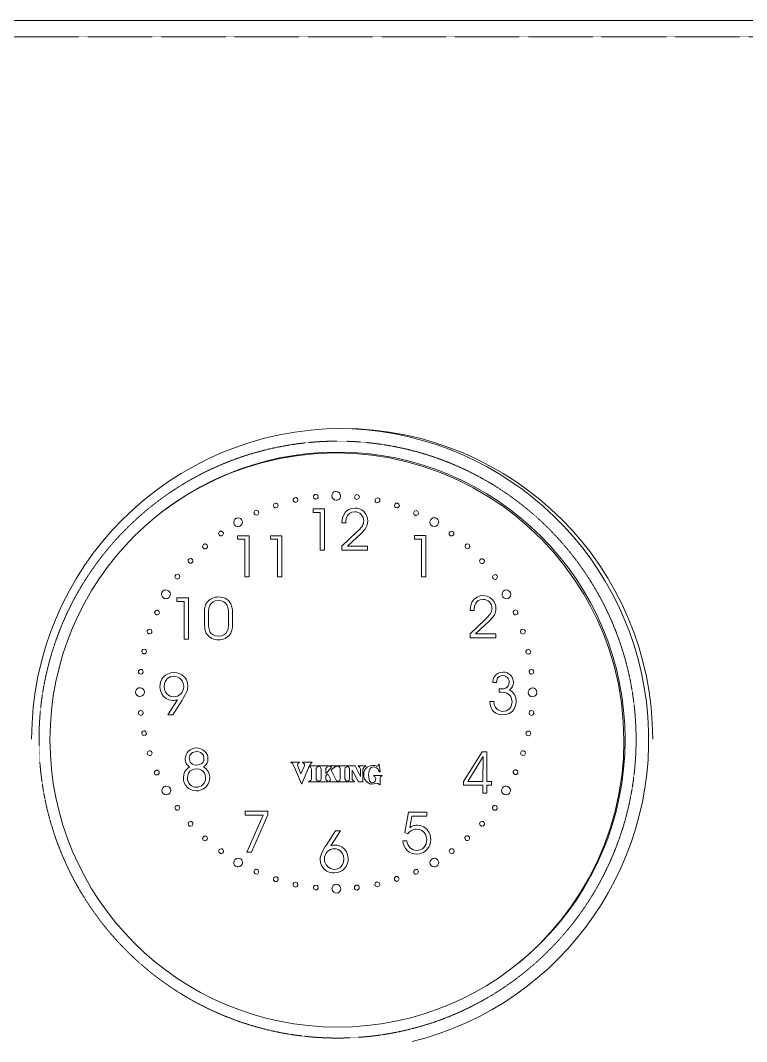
# Model space of a CAD drawing. Header units: millimetres. Extents: x 60499 to 556746, y 248297 to 497145.
# Drawn here: x 255407 to 258323, y 462136 to 466237 of the extents above; entities that cross this region are included whole.
import ezdxf

# ---------------------------------------------------------------- set-up
doc = ezdxf.new("R2010")
doc.units = ezdxf.units.MM
doc.linetypes.add('PHANTOM', pattern=[20, 10, -2, 2, -2, 2, -2])

msp = doc.modelspace()

# ---------------------------------------------------------------- linework, layer by layer
at = {"color": 7, "lineweight": 13, "ltscale": 0.03937}
msp.add_line((267786.6, 466237.3), (245612, 466237.3), dxfattribs=at)
at = {"color": 7, "linetype": 'PHANTOM', "lineweight": 13, "ltscale": 0.03937}
msp.add_line((267760.6, 466171), (245638, 466171), dxfattribs=at)
at = {"color": 7, "lineweight": 13, "ltscale": 0.000426}
for p, q in [((256582.7, 464275.2), (256582.7, 464260.8)), ((256279.5, 464167.7), (256279.5, 464153.4)), ((256411.2, 464167.7), (256411.2, 464153.4)), ((256989.2, 464168.5), (256989.2, 464154.2)), ((256036, 463918.2), (256036, 463903.9))]:
    msp.add_line(p, q, dxfattribs=at)
at = {"color": 7, "lineweight": 13, "ltscale": 0.001376}
for p, q in [((256628.9, 464275.2), (256582.7, 464275.2)), ((256325.7, 464167.7), (256279.5, 464167.7)), ((257035.4, 464168.5), (256989.2, 464168.5)), ((256082.2, 463918.2), (256036, 463918.2))]:
    msp.add_line(p, q, dxfattribs=at)
at = {"color": 7, "lineweight": 13, "ltscale": 0.004933}
for p, q in [((256628.9, 464109.4), (256628.9, 464275.2)), ((256325.7, 464001.9), (256325.7, 464167.7)), ((256457.4, 464001.9), (256457.4, 464167.7)), ((257035.4, 464002.8), (257035.4, 464168.5)), ((256082.2, 463752.5), (256082.2, 463918.2))]:
    msp.add_line(p, q, dxfattribs=at)
at = {"color": 7, "lineweight": 13, "ltscale": 0.00086}
for p, q in [((256582.7, 464260.8), (256611.6, 464260.8)), ((256279.5, 464153.4), (256308.4, 464153.4)), ((256411.2, 464153.4), (256440.1, 464153.4)), ((256989.2, 464154.2), (257018, 464154.2)), ((256036, 463903.9), (256064.8, 463903.9))]:
    msp.add_line(p, q, dxfattribs=at)
at = {"color": 7, "lineweight": 13, "ltscale": 0.004507}
for p, q in [((256611.6, 464260.8), (256611.6, 464109.4)), ((256308.4, 464153.4), (256308.4, 464001.9)), ((256440.1, 464153.4), (256440.1, 464001.9)), ((257018, 464154.2), (257018, 464002.8)), ((256064.8, 463903.9), (256064.8, 463752.5))]:
    msp.add_line(p, q, dxfattribs=at)
at = {"color": 7, "lineweight": 13, "ltscale": 7.1e-05}
for p, q in [((256714.5, 464222), (256714.4, 464224.3)), ((257229.5, 463870.1), (257229.4, 463872.5))]:
    msp.add_line(p, q, dxfattribs=at)
at = {"color": 7, "lineweight": 13, "ltscale": 7.5e-05}
for p, q in [((256698.6, 464222.2), (256698.6, 464219.7)), ((257213.5, 463870.3), (257213.5, 463867.8))]:
    msp.add_line(p, q, dxfattribs=at)
at = {"color": 7, "lineweight": 13, "ltscale": 0.000478}
for p, q in [((256698.6, 464219.7), (256714.7, 464219.7)), ((256698.6, 464125.5), (256698.6, 464109.4)), ((256801.3, 464109.4), (256801.3, 464125.5)), ((257213.5, 463867.8), (257229.6, 463867.8)), ((257213.5, 463773.6), (257213.5, 463757.5)), ((257316.3, 463757.5), (257316.3, 463773.6)), ((257264.3, 463133.6), (257280.3, 463133.6))]:
    msp.add_line(p, q, dxfattribs=at)
at = {"color": 7, "lineweight": 13, "ltscale": 6.8e-05}
for p, q in [((256714.7, 464219.7), (256714.5, 464222)), ((257229.6, 463867.8), (257229.5, 463870.1))]:
    msp.add_line(p, q, dxfattribs=at)
at = {"color": 7, "lineweight": 13, "ltscale": 0.001375}
msp.add_line((256457.4, 464167.7), (256411.2, 464167.7), dxfattribs=at)
at = {"color": 7, "lineweight": 13, "ltscale": 0.00241}
for p, q in [((256757.3, 464181.2), (256698.6, 464125.5)), ((257272.3, 463829.3), (257213.5, 463773.6))]:
    msp.add_line(p, q, dxfattribs=at)
at = {"color": 7, "lineweight": 13, "ltscale": 0.002262}
for p, q in [((256720.1, 464125.5), (256776, 464177)), ((257235.1, 463773.6), (257290.9, 463825.1))]:
    msp.add_line(p, q, dxfattribs=at)
at = {"color": 7, "lineweight": 13, "ltscale": 0.000516}
for p, q in [((256611.6, 464109.4), (256628.9, 464109.4)), ((256308.4, 464001.9), (256325.7, 464001.9)), ((256440.1, 464001.9), (256457.4, 464001.9)), ((257018, 464002.8), (257035.4, 464002.8)), ((256064.8, 463752.5), (256082.2, 463752.5))]:
    msp.add_line(p, q, dxfattribs=at)
at = {"color": 7, "lineweight": 13, "ltscale": 0.003059}
for p, q in [((256698.6, 464109.4), (256801.3, 464109.4)), ((257213.5, 463757.5), (257316.3, 463757.5))]:
    msp.add_line(p, q, dxfattribs=at)
at = {"color": 7, "lineweight": 13, "ltscale": 0.002418}
for p, q in [((256801.3, 464125.5), (256720.1, 464125.5)), ((257316.3, 463773.6), (257235.1, 463773.6))]:
    msp.add_line(p, q, dxfattribs=at)
at = {"color": 7, "lineweight": 13, "ltscale": 0.001464}
msp.add_line((256146.6, 463860.1), (256146.6, 463810.9), dxfattribs=at)
at = {"color": 7, "lineweight": 13, "ltscale": 0.001667}
msp.add_line((256162.7, 463807.4), (256162.7, 463863.4), dxfattribs=at)
at = {"color": 7, "lineweight": 13, "ltscale": 0.0017}
msp.add_line((256242.5, 463864.1), (256242.5, 463806.9), dxfattribs=at)
at = {"color": 7, "lineweight": 13, "ltscale": 0.001511}
msp.add_line((256258.8, 463810.2), (256258.8, 463861), dxfattribs=at)
at = {"color": 7, "lineweight": 13, "ltscale": 0.000449}
msp.add_line((257303.8, 463577.8), (257318.9, 463577.8), dxfattribs=at)
at = {"color": 7, "lineweight": 13, "ltscale": 0.00041}
msp.add_line((257329.9, 463552.4), (257329.9, 463538.7), dxfattribs=at)
at = {"color": 7, "lineweight": 13, "ltscale": 8.2e-05}
msp.add_line((257332.7, 463552.3), (257329.9, 463552.4), dxfattribs=at)
at = {"color": 7, "lineweight": 13, "ltscale": 8.7e-05}
msp.add_line((257329.9, 463538.7), (257332.8, 463538.8), dxfattribs=at)
at = {"color": 7, "lineweight": 13, "ltscale": 0.000132}
msp.add_line((257337.1, 463552.2), (257332.7, 463552.3), dxfattribs=at)
at = {"color": 7, "lineweight": 13, "ltscale": 0.000141}
msp.add_line((257332.8, 463538.8), (257337.5, 463538.9), dxfattribs=at)
at = {"color": 7, "lineweight": 13, "ltscale": 0.002124}
msp.add_line((256037.4, 463508.5), (255998.8, 463448.5), dxfattribs=at)
at = {"color": 7, "lineweight": 13, "ltscale": 0.002068}
msp.add_line((256019.1, 463448.5), (256056.5, 463507), dxfattribs=at)
at = {"color": 7, "lineweight": 13, "ltscale": 0.000165}
msp.add_line((256056.5, 463507), (256059.5, 463511.7), dxfattribs=at)
at = {"color": 7, "lineweight": 13, "ltscale": 0.000493}
for p, q in [((257308.8, 463501.5), (257292.2, 463501.5)), ((256959.2, 462941.9), (256942.6, 462941.9))]:
    msp.add_line(p, q, dxfattribs=at)
at = {"color": 7, "lineweight": 13, "ltscale": 4.1e-05}
msp.add_line((257308.8, 463500.1), (257308.8, 463501.5), dxfattribs=at)
at = {"color": 7, "lineweight": 13, "ltscale": 0.000604}
msp.add_line((255998.8, 463448.5), (256019.1, 463448.5), dxfattribs=at)
at = {"color": 7, "lineweight": 13, "ltscale": 0.004196}
msp.add_line((257261.8, 463299.3), (257186.7, 463180), dxfattribs=at)
at = {"color": 7, "lineweight": 13, "ltscale": 0.003503}
msp.add_line((257203.7, 463180), (257265.5, 463280.2), dxfattribs=at)
at = {"color": 7, "lineweight": 13, "ltscale": 0.000552}
msp.add_line((257280.3, 463299.3), (257261.8, 463299.3), dxfattribs=at)
at = {"color": 7, "lineweight": 13, "ltscale": 0.002981}
msp.add_line((257265.5, 463280.2), (257264.8, 463180), dxfattribs=at)
at = {"color": 7, "lineweight": 13, "ltscale": 0.00355}
msp.add_line((257280.3, 463180), (257280.3, 463299.3), dxfattribs=at)
at = {"color": 7, "lineweight": 13, "ltscale": 0.000964}
msp.add_line((256526.8, 463258.5), (256494.4, 463258.5), dxfattribs=at)
at = {"color": 7, "lineweight": 13, "ltscale": 0.002416}
msp.add_line((256504.3, 463246.1), (256535.6, 463171.2), dxfattribs=at)
at = {"color": 7, "lineweight": 13, "ltscale": 0.00112}
msp.add_line((256533.2, 463210.7), (256520.5, 463246.1), dxfattribs=at)
at = {"color": 7, "lineweight": 13, "ltscale": 0.001068}
msp.add_line((256547.5, 463243.6), (256533.2, 463210.7), dxfattribs=at)
at = {"color": 7, "lineweight": 13, "ltscale": 0.002285}
msp.add_line((256536.9, 463171.1), (256567.4, 463241.5), dxfattribs=at)
at = {"color": 7, "lineweight": 13, "ltscale": 0.001085}
msp.add_line((256578.1, 463258.3), (256541.6, 463258.3), dxfattribs=at)
at = {"color": 7, "lineweight": 13, "ltscale": 7.6e-05}
msp.add_line((256568.3, 463243.6), (256569.3, 463246), dxfattribs=at)
at = {"color": 7, "lineweight": 13, "ltscale": 0.002225}
msp.add_line((256643, 463243.6), (256568.3, 463243.6), dxfattribs=at)
at = {"color": 7, "lineweight": 13, "ltscale": 3.5e-05}
msp.add_line((256604.1, 463241.1), (256605, 463241.8), dxfattribs=at)
at = {"color": 7, "lineweight": 13, "ltscale": 1.8e-05}
msp.add_line((256605, 463241.8), (256605.6, 463241.7), dxfattribs=at)
at = {"color": 7, "lineweight": 13, "ltscale": 0.000871}
msp.add_line((256678.9, 463243.5), (256649.6, 463243.5), dxfattribs=at)
at = {"color": 7, "lineweight": 13, "ltscale": 0.000154}
msp.add_line((256684, 463243.6), (256678.9, 463243.5), dxfattribs=at)
at = {"color": 7, "lineweight": 13, "ltscale": 0.0001}
msp.add_line((256679, 463242.3), (256682.4, 463241.7), dxfattribs=at)
at = {"color": 7, "lineweight": 13, "ltscale": 0.001065}
msp.add_line((256719.8, 463243.6), (256684, 463243.6), dxfattribs=at)
at = {"color": 7, "lineweight": 13, "ltscale": 1.7e-05}
msp.add_line((256720.4, 463243.5), (256719.8, 463243.6), dxfattribs=at)
at = {"color": 7, "lineweight": 13, "ltscale": 2.7e-05}
msp.add_line((256721.3, 463243.6), (256720.4, 463243.5), dxfattribs=at)
at = {"color": 7, "lineweight": 13, "ltscale": 0.000889}
msp.add_line((256751.1, 463243.6), (256721.3, 463243.6), dxfattribs=at)
at = {"color": 7, "lineweight": 13, "ltscale": 0.001439}
msp.add_line((256772.8, 463200.4), (256751.1, 463243.6), dxfattribs=at)
at = {"color": 7, "lineweight": 13, "ltscale": 0.000814}
msp.add_line((256792.7, 463243.6), (256765.4, 463243.6), dxfattribs=at)
at = {"color": 7, "lineweight": 13, "ltscale": 0.00087}
msp.add_line((256851.6, 463219.3), (256848, 463248.3), dxfattribs=at)
at = {"color": 7, "lineweight": 13, "ltscale": 0.001175}
for p, q in [((256575.7, 463230.5), (256575.7, 463191)), ((256614.7, 463230.5), (256614.7, 463191)), ((256691.5, 463230.5), (256691.5, 463191)), ((256728.7, 463230.5), (256728.7, 463191))]:
    msp.add_line(p, q, dxfattribs=at)
at = {"color": 7, "lineweight": 13, "ltscale": 0.00117}
for p, q in [((256594.3, 463190.8), (256594.3, 463230.1)), ((256710, 463190.8), (256710, 463230.1))]:
    msp.add_line(p, q, dxfattribs=at)
at = {"color": 7, "lineweight": 13, "ltscale": 0.000891}
msp.add_line((256654.3, 463234.2), (256633.3, 463212.9), dxfattribs=at)
at = {"color": 7, "lineweight": 13, "ltscale": 0.000512}
msp.add_line((256633.3, 463212.9), (256633.3, 463230.1), dxfattribs=at)
at = {"color": 7, "lineweight": 13, "ltscale": 0.00037}
msp.add_line((256633.3, 463202.6), (256641.7, 463211.7), dxfattribs=at)
at = {"color": 7, "lineweight": 13, "ltscale": 0.000351}
msp.add_line((256633.3, 463190.8), (256633.3, 463202.6), dxfattribs=at)
at = {"color": 7, "lineweight": 13, "ltscale": 0.000717}
msp.add_line((256641.7, 463211.7), (256652.3, 463190.1), dxfattribs=at)
at = {"color": 7, "lineweight": 13, "ltscale": 0.001436}
msp.add_line((256677, 463182.7), (256655.5, 463225.9), dxfattribs=at)
at = {"color": 7, "lineweight": 13, "ltscale": 0.001596}
msp.add_line((256738.8, 463226.2), (256764.6, 463179.2), dxfattribs=at)
at = {"color": 7, "lineweight": 13, "ltscale": 0.001052}
msp.add_line((256738.8, 463190.8), (256738.8, 463226.2), dxfattribs=at)
at = {"color": 7, "lineweight": 13, "ltscale": 0.000895}
msp.add_line((256772.8, 463230.5), (256772.8, 463200.4), dxfattribs=at)
at = {"color": 7, "lineweight": 13, "ltscale": 0.001517}
msp.add_line((256782.9, 463179.2), (256782.9, 463230.1), dxfattribs=at)
at = {"color": 7, "lineweight": 13, "ltscale": 0.000929}
msp.add_line((256858.2, 463204.5), (256826.9, 463204.5), dxfattribs=at)
at = {"color": 7, "lineweight": 13, "ltscale": 5e-05}
msp.add_line((256564.3, 463180.8), (256564.2, 463179.2), dxfattribs=at)
at = {"color": 7, "lineweight": 13, "ltscale": 0.002301}
msp.add_line((256564.2, 463179.2), (256641.5, 463179.2), dxfattribs=at)
at = {"color": 7, "lineweight": 13, "ltscale": 0.000131}
for p, q in [((256568.6, 463181.7), (256564.3, 463180.8)), ((256684.4, 463181.7), (256680.1, 463180.7))]:
    msp.add_line(p, q, dxfattribs=at)
at = {"color": 7, "lineweight": 13, "ltscale": 3.7e-05}
msp.add_line((256603.8, 463180.9), (256602.7, 463181.5), dxfattribs=at)
at = {"color": 7, "lineweight": 13, "ltscale": 0.000115}
msp.add_line((256607.6, 463181.7), (256603.8, 463180.9), dxfattribs=at)
at = {"color": 7, "lineweight": 13, "ltscale": 0.00208}
msp.add_line((256648.4, 463179.2), (256718.3, 463179.2), dxfattribs=at)
at = {"color": 7, "lineweight": 13, "ltscale": 4.6e-05}
msp.add_line((256718.3, 463179.2), (256719.9, 463179.3), dxfattribs=at)
at = {"color": 7, "lineweight": 13, "ltscale": 0.000758}
msp.add_line((256721.6, 463179.2), (256747.1, 463179.2), dxfattribs=at)
at = {"color": 7, "lineweight": 13, "ltscale": 0.000545}
msp.add_line((256764.6, 463179.2), (256782.9, 463179.2), dxfattribs=at)
at = {"color": 7, "lineweight": 13, "ltscale": 0.000804}
msp.add_line((256852.4, 463168), (256852.4, 463195), dxfattribs=at)
at = {"color": 7, "lineweight": 13, "ltscale": 0.000434}
for p, q in [((257186.7, 463180), (257186.7, 463165.5)), ((257298.4, 463165.5), (257298.4, 463180))]:
    msp.add_line(p, q, dxfattribs=at)
at = {"color": 7, "lineweight": 13, "ltscale": 0.00231}
msp.add_line((257186.7, 463165.5), (257264.3, 463165.5), dxfattribs=at)
at = {"color": 7, "lineweight": 13, "ltscale": 0.001817}
msp.add_line((257264.8, 463180), (257203.7, 463180), dxfattribs=at)
at = {"color": 7, "lineweight": 13, "ltscale": 0.000949}
for p, q in [((257264.3, 463165.5), (257264.3, 463133.6)), ((257280.3, 463133.6), (257280.3, 463165.5))]:
    msp.add_line(p, q, dxfattribs=at)
at = {"color": 7, "lineweight": 13, "ltscale": 0.000538}
for p, q in [((257298.4, 463180), (257280.3, 463180)), ((257280.3, 463165.5), (257298.4, 463165.5))]:
    msp.add_line(p, q, dxfattribs=at)
at = {"color": 7, "lineweight": 13, "ltscale": 0.000486}
for p, q in [((256309.8, 463061.6), (256309.8, 463045.3)), ((257039.8, 463041.1), (257039.8, 463057.4))]:
    msp.add_line(p, q, dxfattribs=at)
at = {"color": 7, "lineweight": 13, "ltscale": 0.002721}
msp.add_line((256401.2, 463061.6), (256309.8, 463061.6), dxfattribs=at)
at = {"color": 7, "lineweight": 13, "ltscale": 0.002158}
msp.add_line((256309.8, 463045.3), (256382.3, 463045.3), dxfattribs=at)
at = {"color": 7, "lineweight": 13, "ltscale": 0.004857}
msp.add_line((256382.3, 463045.3), (256316.7, 462895.9), dxfattribs=at)
at = {"color": 7, "lineweight": 13, "ltscale": 0.004904}
msp.add_line((256334.9, 462895.9), (256401.2, 463046.7), dxfattribs=at)
at = {"color": 7, "lineweight": 13, "ltscale": 0.000444}
msp.add_line((256401.2, 463046.7), (256401.2, 463061.6), dxfattribs=at)
at = {"color": 7, "lineweight": 13, "ltscale": 0.002484}
msp.add_line((256965.1, 463057.4), (256950.4, 462975.3), dxfattribs=at)
at = {"color": 7, "lineweight": 13, "ltscale": 0.002224}
msp.add_line((257039.8, 463057.4), (256965.1, 463057.4), dxfattribs=at)
at = {"color": 7, "lineweight": 13, "ltscale": 0.001398}
msp.add_line((256970.7, 462994.9), (256979, 463041.1), dxfattribs=at)
at = {"color": 7, "lineweight": 13, "ltscale": 0.001811}
msp.add_line((256979, 463041.1), (257039.8, 463041.1), dxfattribs=at)
at = {"color": 7, "lineweight": 13, "ltscale": 0.002059}
msp.add_line((256672, 462981.8), (256634.6, 462923.7), dxfattribs=at)
at = {"color": 7, "lineweight": 13, "ltscale": 0.002117}
msp.add_line((256653.6, 462922.1), (256692.1, 462981.8), dxfattribs=at)
at = {"color": 7, "lineweight": 13, "ltscale": 0.000601}
msp.add_line((256692.1, 462981.8), (256672, 462981.8), dxfattribs=at)
at = {"color": 7, "lineweight": 13, "ltscale": 0.000412}
msp.add_line((256950.4, 462975.3), (256962.9, 462969.5), dxfattribs=at)
at = {"color": 7, "lineweight": 13, "ltscale": 0.000167}
msp.add_line((256634.6, 462923.7), (256631.5, 462919), dxfattribs=at)
at = {"color": 7, "lineweight": 13, "ltscale": 0.000542}
msp.add_line((256316.7, 462895.9), (256334.9, 462895.9), dxfattribs=at)
at = {"color": 7, "lineweight": 13, "ltscale": 0.03937}
for points in [[(255973.9, 464261.7), (256029.1, 464301.5), (256086.6, 464338), (256138.4, 464367.1), (256191.6, 464393.4), (256246.1, 464416.9), (256301.8, 464437.6), (256374.8, 464459.9), (256449.1, 464477.3), (256524.3, 464489.8), (256600.1, 464497.4), (256676.1, 464500)], [(256676.1, 464500), (256747.5, 464497.7), (256818.8, 464491), (256889.6, 464479.9), (256959.6, 464464.4), (257028.6, 464444.6), (257096.2, 464420.6), (257161.8, 464392.6), (257225.6, 464360.4), (257287.3, 464324.3), (257346.5, 464284.5), (257401.2, 464242.9), (257453.2, 464198.1), (257502.5, 464150.4), (257548.9, 464099.9), (257592.3, 464046.7), (257632.5, 463991), (257669.4, 463933.1), (257698.4, 463881.3), (257724.6, 463828.1), (257748.1, 463773.7), (257768.7, 463718), (257790.9, 463645.1), (257808.3, 463570.9), (257820.8, 463495.9), (257828.3, 463420.2), (257830.8, 463344.4)], [(256511.5, 464321.1), (256505.9, 464319), (256502.7, 464314), (256502.3, 464311)], [(256521.6, 464311), (256519.7, 464317), (256514.6, 464320.6), (256511.5, 464321.1)], [(256511.5, 464301.8), (256517.3, 464303.4), (256519.5, 464305.4), (256521.6, 464311)], [(256583.7, 464323.6), (256584, 464321.7), (256585.9, 464318.4), (256591, 464314.9), (256593.8, 464314.4)], [(256603, 464323.6), (256601.4, 464329.4), (256599.4, 464331.6), (256593.8, 464333.7)], [(256675.3, 464345.4), (256669.9, 464344.5), (256665.1, 464341.9), (256661.2, 464338), (256658.6, 464333.1), (256657.6, 464327.8)], [(256675.3, 464310.1), (256680.7, 464311), (256685.7, 464313.4), (256689.6, 464317.3), (256692.1, 464322.3), (256692.9, 464327.8)], [(256758.4, 464332.8), (256752.8, 464330.8), (256749.6, 464325.7), (256749.2, 464322.7)], [(256768.5, 464322.7), (256766.7, 464328.8), (256761.5, 464332.4), (256758.4, 464332.8)], [(256758.4, 464313.5), (256764.2, 464315.1), (256766.5, 464317.1), (256768.5, 464322.7)], [(256840.7, 464319.4), (256835.1, 464317.4), (256831.9, 464312.3), (256831.5, 464309.3)], [(256840.7, 464300.1), (256843.5, 464300.6), (256846.2, 464302), (256850.2, 464306.6), (256850.8, 464309.3)], [(256354.5, 464269.8), (256348.8, 464267.8), (256345.6, 464262.7), (256345.2, 464259.8)], [(256364.5, 464259.8), (256362.7, 464265.8), (256357.6, 464269.4), (256354.5, 464269.8)], [(256432.5, 464298.4), (256426.8, 464296.8), (256424.5, 464294.8), (256422.5, 464289.2)], [(256422.5, 464289.2), (256424.3, 464283.1), (256429.4, 464279.5), (256432.5, 464279.1)], [(256432.5, 464279.1), (256438.2, 464281.1), (256441.4, 464286.2), (256441.8, 464289.2)], [(256751.3, 464278.7), (256738.7, 464277.4), (256726.7, 464273.1), (256719.6, 464268.6), (256713.3, 464263)], [(256787.1, 464263.5), (256777.7, 464271), (256766.9, 464276.2), (256759.2, 464278.1), (256751.3, 464278.7)], [(256909.6, 464289.2), (256911.2, 464283.4), (256913.2, 464281.1), (256918.8, 464279.1)], [(256928.9, 464289.2), (256928.6, 464291), (256926.6, 464294.4), (256921.6, 464297.9), (256918.8, 464298.4)], [(256996.1, 464268.2), (256990.1, 464266.3), (256986.5, 464261.2), (256986, 464258.1)], [(257005.3, 464258.1), (257003.7, 464263.9), (257001.7, 464266.1), (256996.1, 464268.2)], [(256299, 464222), (256298.1, 464227.3), (256295.5, 464232.1), (256291.6, 464236.1), (256286.7, 464238.7), (256281.4, 464239.6)], [(256354.5, 464250.5), (256360.2, 464252.1), (256362.5, 464254.1), (256364.5, 464259.8)], [(256713.3, 464263), (256705.6, 464252.1), (256700.7, 464239.7), (256699.1, 464231), (256698.6, 464222.2)], [(256714.4, 464224.3), (256715.8, 464236.7), (256720.4, 464248.1), (256724.1, 464253.1)], [(256724.1, 464253.1), (256730.7, 464258.6), (256738.6, 464262.3), (256749.9, 464263.9)], [(256986, 464258.1), (256988, 464252.5), (256993.1, 464249.2), (256996.1, 464248.8)], [(257069.1, 464239.6), (257063.7, 464238.8), (257058.7, 464236.3), (257054.8, 464232.4), (257052.3, 464227.4), (257051.5, 464222)], [(257086.8, 464222), (257085.9, 464227.4), (257083.5, 464232.4), (257079.6, 464236.4), (257074.6, 464238.8), (257069.1, 464239.6)], [(256212.5, 464186.7), (256210.7, 464186.4), (256207.3, 464184.5), (256203.8, 464179.4), (256203.3, 464176.6)], [(256222.6, 464176.6), (256222.3, 464178.6), (256220.4, 464182.2), (256215.4, 464186.1), (256212.5, 464186.7)], [(256263.7, 464222), (256264.6, 464216.5), (256267, 464211.5), (256270.9, 464207.6), (256275.9, 464205.2), (256281.4, 464204.3)], [(256780.3, 464207.3), (256776.5, 464201.5), (256767.2, 464191), (256757.3, 464181.2)], [(256776, 464177), (256790, 464192.5), (256795.6, 464201.3)], [(257138, 464185.9), (257132.4, 464183.8), (257129.2, 464178.8), (257128.8, 464175.8)], [(256203.3, 464176.6), (256203.8, 464173.8), (256205.2, 464171.1), (256209.8, 464167.2), (256212.5, 464166.5)], [(256212.5, 464166.5), (256214.5, 464166.8), (256218.1, 464168.7), (256222, 464173.7), (256222.6, 464176.6)], [(257138, 464166.5), (257140.8, 464167.1), (257143.5, 464168.5), (257147.5, 464173.1), (257148.1, 464175.8)], [(256148.7, 464134.6), (256146.7, 464134.3), (256143.1, 464132.4), (256139.2, 464127.4), (256138.6, 464124.5)], [(256138.6, 464124.5), (256138.9, 464122.6), (256140.8, 464118.9), (256145.8, 464115.1), (256148.7, 464114.5)], [(256158.8, 464124.5), (256158.5, 464126.5), (256156.6, 464130.1), (256151.6, 464134), (256148.7, 464134.6)], [(256148.7, 464114.5), (256150.6, 464114.7), (256154.3, 464116.6), (256158.2, 464121.7), (256158.8, 464124.5)], [(257202.7, 464134.6), (257196.9, 464133), (257194.6, 464131), (257192.6, 464125.4)], [(257192.6, 464125.4), (257194.4, 464119.4), (257199.5, 464115.8), (257202.7, 464115.3)], [(257202.7, 464115.3), (257208.3, 464117.3), (257211.5, 464122.4), (257211.9, 464125.4)], [(256080.7, 464066.6), (256081.2, 464063.8), (256082.6, 464061.1), (256087.2, 464057.1), (256089.9, 464056.5)], [(256100, 464066.6), (256098, 464072.2), (256092.9, 464075.4), (256089.9, 464075.8)], [(257251.4, 464065.8), (257253, 464060), (257255, 464057.7), (257260.6, 464055.7)], [(257270.7, 464065.8), (257270.4, 464067.6), (257268.5, 464071), (257263.4, 464074.5), (257260.6, 464075)], [(256037.8, 464012.8), (256031.8, 464011), (256028.2, 464005.9), (256027.8, 464002.8)], [(256027.8, 464002.8), (256029.8, 463997.2), (256034.8, 463993.9), (256037.8, 463993.5)], [(256047.1, 464002.8), (256045.5, 464008.6), (256043.5, 464010.8), (256037.8, 464012.8)], [(257313.5, 464011.2), (257307.7, 464009.6), (257305.5, 464007.6), (257303.4, 464001.9)], [(257313.5, 463991.9), (257315.4, 463992.1), (257318.7, 463994.1), (257322.2, 463999.1), (257322.8, 464001.9)], [(256009.3, 463932.2), (256008.4, 463937.7), (256006, 463942.7), (256002.1, 463946.6), (255997.1, 463949), (255991.6, 463949.9)], [(257376.5, 463932.2), (257375.6, 463937.6), (257373, 463942.4), (257369, 463946.3), (257364.2, 463948.9), (257358.9, 463949.9)], [(255974, 463932.2), (255975, 463926.9), (255977.5, 463922.1), (255981.5, 463918.1), (255986.3, 463915.5), (255991.6, 463914.6)], [(256162.7, 463863.4), (256164.1, 463877.1), (256167.5, 463887), (256173.3, 463895.6)], [(256173.3, 463895.6), (256180.9, 463901.7), (256189.9, 463905.6), (256202.6, 463907.2)], [(256202.6, 463907.2), (256215.3, 463905.6), (256224.3, 463901.8), (256231.9, 463895.7)], [(256243.8, 463905.6), (256237, 463911.6), (256229.2, 463916.3), (256220.7, 463919.5), (256211.7, 463921.2), (256202.7, 463921.8)], [(256231.9, 463895.7), (256236, 463890.4), (256239, 463884.3), (256241.7, 463874.3), (256242.5, 463864.1)], [(256258.8, 463861), (256258.4, 463870.5), (256256.8, 463880), (256252, 463893.6), (256243.8, 463905.6)], [(257228.3, 463911.1), (257220.6, 463900.2), (257215.7, 463887.8), (257214, 463879.1), (257213.5, 463870.3)], [(257266.2, 463926.8), (257253.6, 463925.5), (257241.7, 463921.3), (257234.5, 463916.7), (257228.3, 463911.1)], [(257229.4, 463872.5), (257230.7, 463884.8), (257235.4, 463896.3), (257239, 463901.2)], [(257239, 463901.2), (257245.7, 463906.7), (257253.6, 463910.4), (257264.9, 463912)], [(257302, 463911.6), (257292.7, 463919.2), (257281.8, 463924.4), (257274.1, 463926.2), (257266.2, 463926.8)], [(257341.2, 463932.2), (257342.1, 463926.8), (257344.5, 463921.8), (257348.4, 463917.8), (257353.4, 463915.4), (257358.9, 463914.6)], [(255956.4, 463869.2), (255954.4, 463869), (255950.8, 463867.1), (255946.9, 463862), (255946.3, 463859.2)], [(255946.3, 463859.2), (255946.6, 463857.3), (255948.5, 463853.9), (255953.6, 463850.4), (255956.4, 463849.9)], [(255965.6, 463859.2), (255965.1, 463862), (255963.7, 463864.7), (255959.1, 463868.6), (255956.4, 463869.2)], [(256148.9, 463884.2), (256147.8, 463879.5), (256146.8, 463869.8), (256146.6, 463860.1)], [(257295.3, 463855.4), (257291.4, 463849.7), (257282.2, 463839.2), (257272.3, 463829.3)], [(257395.8, 463869.2), (257389.8, 463867.4), (257386.2, 463862.3), (257385.8, 463859.2)], [(257385.8, 463859.2), (257387.8, 463853.5), (257392.8, 463850.3), (257395.8, 463849.9)], [(257405.1, 463859.2), (257403.5, 463864.9), (257401.4, 463867.2), (257395.8, 463869.2)], [(257290.9, 463825.1), (257304.9, 463840.6), (257310.5, 463849.4)], [(255926.1, 463792.8), (255920.1, 463791), (255916.5, 463785.9), (255916.1, 463782.7)], [(255916.1, 463782.7), (255918.1, 463777.1), (255923.2, 463773.9), (255926.1, 463773.5)], [(255935.4, 463782.7), (255933.8, 463788.5), (255931.8, 463790.8), (255926.1, 463792.8)], [(256146.6, 463810.9), (256147.4, 463795.1), (256148.9, 463787.3)], [(256173.3, 463775.3), (256169.1, 463780.8), (256166.1, 463786.9), (256163.4, 463797), (256162.7, 463807.4)], [(256202.6, 463763.8), (256189.9, 463765.4), (256180.9, 463769.3), (256173.3, 463775.3)], [(256231.9, 463775.2), (256224.3, 463769.2), (256215.3, 463765.4), (256202.6, 463763.8)], [(256242.5, 463806.9), (256241.1, 463793.4), (256237.7, 463783.7), (256231.9, 463775.2)], [(257425.2, 463792), (257419.4, 463790.4), (257417.2, 463788.4), (257415.1, 463782.7)], [(257415.1, 463782.7), (257417, 463776.7), (257422.1, 463773.1), (257425.2, 463772.7)], [(257425.2, 463772.7), (257430.8, 463774.7), (257434.1, 463779.8), (257434.5, 463782.7)], [(255904.3, 463712.2), (255898.3, 463710.4), (255894.7, 463705.2), (255894.2, 463702.1)], [(255894.2, 463702.1), (255896.3, 463696.5), (255901.3, 463693.3), (255904.3, 463692.9)], [(255913.5, 463702.1), (255911.9, 463707.9), (255909.9, 463710.2), (255904.3, 463712.2)], [(257446.2, 463711.4), (257440.6, 463709.3), (257437.4, 463704.3), (257437, 463701.3)], [(257456.3, 463701.3), (257454.5, 463707.3), (257449.3, 463710.9), (257446.2, 463711.4)], [(257446.2, 463692), (257452, 463693.6), (257454.3, 463695.7), (257456.3, 463701.3)], [(255890.9, 463630.7), (255888, 463630.2), (255885.4, 463628.8), (255881.4, 463624.2), (255880.8, 463621.5)], [(255890.9, 463611.4), (255896.5, 463613.4), (255899.7, 463618.5), (255900.1, 463621.5)], [(256024, 463617.7), (256010.7, 463616.4), (255998, 463612.1), (255990.3, 463607.5), (255983.5, 463601.7)], [(257316.2, 463608.6), (257310.1, 463600.5), (257306, 463591.1), (257303.8, 463577.8)], [(257346.1, 463620), (257333.2, 463618.3), (257324.1, 463614.5), (257316.2, 463608.6)], [(257459.7, 463630.7), (257453.6, 463628.9), (257450, 463623.8), (257449.6, 463620.7)], [(257449.6, 463620.7), (257451.6, 463615), (257456.7, 463611.8), (257459.7, 463611.4)], [(257468.9, 463620.7), (257467.3, 463626.4), (257465.3, 463628.7), (257459.7, 463630.7)], [(255983.5, 463601.7), (255975.3, 463591.2), (255970, 463578.9), (255968.2, 463570.1), (255967.6, 463561.2)], [(255984.7, 463561.8), (255986.3, 463574.6), (255989.9, 463583.7), (255995.6, 463591.5)], [(256080.1, 463563.2), (256078.7, 463576), (256074.3, 463588.2), (256069.8, 463595.5), (256064.1, 463602)], [(257318.9, 463577.8), (257319.9, 463586.7), (257323.3, 463594.9), (257326, 463598.4)], [(257326, 463598.4), (257331, 463602.2), (257336.9, 463604.7), (257345.2, 463605.7)], [(257370.1, 463579.1), (257369, 463570.3), (257366.2, 463564.1), (257361.8, 463559)], [(255887.5, 463556.8), (255882, 463556), (255877, 463553.6), (255873.1, 463549.7), (255870.7, 463544.6), (255869.9, 463539.2)], [(255887.5, 463521.6), (255892.8, 463522.5), (255897.7, 463525.1), (255901.6, 463529), (255904.2, 463533.9), (255905.1, 463539.2)], [(255967.6, 463561.2), (255969.8, 463544.2), (255974.7, 463532.2), (255982.3, 463521.7)], [(255995.5, 463532.2), (255989.9, 463540.1), (255986.3, 463549.1), (255984.7, 463561.8)], [(256059.5, 463511.7), (256070.8, 463531), (256076.8, 463544.9), (256078.8, 463552.1), (256080.1, 463563.2)], [(257361.8, 463559), (257355, 463555.1), (257347.4, 463553), (257337.1, 463552.2)], [(257337.5, 463538.9), (257348, 463538.2), (257358.2, 463535.9), (257364.6, 463533.1), (257370.2, 463529.1)], [(257370.2, 463529.1), (257376.2, 463521.7), (257379.9, 463512.8), (257381.4, 463500.3)], [(257391.1, 463529.6), (257386.2, 463536.4), (257380.1, 463542.3), (257370.8, 463548.5)], [(257398, 463501.8), (257396.4, 463516.2), (257391.1, 463529.6)], [(257463.8, 463556), (257458.5, 463555), (257453.7, 463552.5), (257449.8, 463548.5), (257447.1, 463543.7), (257446.2, 463538.4)], [(257463.8, 463520.7), (257469.3, 463521.6), (257474.3, 463524), (257478.2, 463527.9), (257480.7, 463532.9), (257481.5, 463538.4)], [(255982.3, 463521.7), (255991.9, 463513.7), (256003.1, 463508.4), (256011.3, 463506.6), (256019.5, 463506)], [(257292.2, 463501.5), (257293.5, 463488.6), (257297.2, 463476.2), (257301.3, 463468.7), (257306.7, 463462.1)], [(257319, 463472.9), (257313.7, 463480.1), (257310.3, 463488.4), (257308.8, 463500.1)], [(257381.4, 463500.3), (257379.8, 463488.4), (257376.3, 463480), (257370.9, 463472.8)], [(255890.9, 463465.3), (255885.1, 463463.7), (255882.8, 463461.7), (255880.8, 463456.1)], [(255880.8, 463456.1), (255882.6, 463450), (255887.7, 463446.4), (255890.9, 463446)], [(255890.9, 463446), (255896.5, 463448), (255899.7, 463453.1), (255900.1, 463456.1)], [(257306.7, 463462.1), (257316.7, 463454.5), (257328.5, 463449.8), (257345, 463447.7)], [(257345, 463447.7), (257357.6, 463449.1), (257369.4, 463453.3), (257376.6, 463457.8), (257382.9, 463463.3)], [(257459.7, 463465.3), (257453.9, 463463.7), (257451.6, 463461.7), (257449.6, 463456.1)], [(257449.6, 463456.1), (257451.4, 463450), (257456.5, 463446.4), (257459.7, 463446)], [(257459.7, 463446), (257465.3, 463448), (257468.5, 463453.1), (257468.9, 463456.1)], [(255894.2, 463374.6), (255895.8, 463368.8), (255897.8, 463366.5), (255903.5, 463364.5)], [(255913.5, 463374.6), (255911.5, 463380.2), (255906.4, 463383.4), (255903.5, 463383.8)], [(255903.5, 463364.5), (255909.5, 463366.3), (255913.1, 463371.5), (255913.5, 463374.6)], [(257447.1, 463383), (257444.2, 463382.4), (257441.5, 463381), (257437.6, 463376.5), (257437, 463373.7)], [(257447.1, 463363.7), (257452.7, 463365.7), (257455.9, 463370.8), (257456.3, 463373.7)], [(257830.8, 463344.4), (257828.6, 463272.9), (257821.9, 463201.6), (257810.7, 463130.7), (257795.3, 463060.7), (257775.5, 462991.7), (257751.5, 462924), (257723.4, 462858.3), (257691.2, 462794.5), (257655.1, 462732.8), (257615.4, 462673.5), (257577, 462622.9), (257536, 462574.5), (257492.4, 462528.4), (257446.4, 462484.7), (257398.1, 462443.7)], [(255926.1, 463304), (255920.5, 463302), (255917.3, 463296.9), (255916.9, 463294)], [(255926.1, 463284.7), (255929, 463285.3), (255931.7, 463286.7), (255935.6, 463291.3), (255936.2, 463294)], [(256114.9, 463300.6), (256124, 463299.5), (256130.5, 463296.9), (256136.1, 463293)], [(257425.2, 463304), (257419.6, 463302), (257416.4, 463296.9), (257416, 463294)], [(257435.3, 463294), (257433.5, 463300), (257428.4, 463303.6), (257425.2, 463304)], [(257425.2, 463284.7), (257431, 463286.3), (257433.3, 463288.3), (257435.3, 463294)], [(256086.5, 463238.6), (256077.9, 463232.2), (256072.1, 463226.5), (256067.4, 463219.9)], [(256113.4, 463246.1), (256104.6, 463247.2), (256098.4, 463249.8), (256093, 463253.8)], [(256136.4, 463253.1), (256128, 463248.3), (256120.8, 463246.6), (256113.4, 463246.1)], [(256144.4, 463273.4), (256143.3, 463264.6), (256140.7, 463258.3), (256136.4, 463253.1)], [(256161.2, 463220.9), (256152.6, 463231), (256141.8, 463238.6)], [(256155.8, 463252.8), (256159.2, 463262.3), (256160.3, 463272.4)], [(256494.1, 463256.1), (256496.8, 463255.5), (256498.6, 463254.5), (256501.5, 463251.5), (256504.3, 463246.1)], [(256520.5, 463246.1), (256520.5, 463247.7), (256521.4, 463250.8), (256524.7, 463254.7), (256526.8, 463255.9)], [(256526.8, 463255.9), (256527.8, 463257.6), (256526.8, 463258.5)], [(256541.6, 463258.3), (256540.3, 463257.9), (256541.6, 463255.9)], [(256541.6, 463255.9), (256545.3, 463253.2), (256547.7, 463249.4), (256548.2, 463246.5), (256547.5, 463243.6)], [(256567.4, 463241.5), (256572.1, 463238.4), (256575.1, 463233.2), (256575.7, 463230.5)], [(256578.1, 463255.9), (256579.1, 463257.5), (256578.1, 463258.3)], [(256594.3, 463230.1), (256594.9, 463232.9), (256598.9, 463237.5), (256604.1, 463241.1)], [(256605.6, 463241.7), (256608.4, 463240.6), (256610.7, 463238.7), (256614.1, 463233.4), (256614.7, 463230.5)], [(256633.3, 463230.1), (256633.9, 463232.9), (256637.8, 463237.5), (256643, 463241.1)], [(256643, 463241.1), (256643.7, 463241.7), (256644.3, 463242.4), (256644.2, 463243.4), (256643, 463243.6)], [(256649.6, 463243.5), (256648.5, 463243), (256649.6, 463241.1)], [(256649.6, 463241.1), (256652.6, 463240.9), (256654, 463240.4), (256655.4, 463239), (256655.8, 463237.2), (256655.5, 463236.1), (256654.3, 463234.2)], [(256655.5, 463225.9), (256663.6, 463234.2), (256673.6, 463240.2), (256679, 463242.3)], [(256682.4, 463241.7), (256685.1, 463240.6), (256687.5, 463238.7), (256690.8, 463233.4), (256691.5, 463230.5)], [(256710, 463230.1), (256710.7, 463232.9), (256711.7, 463234.6), (256714.8, 463237.5), (256720.1, 463241.2)], [(256720.1, 463241.2), (256721.9, 463240.6), (256725, 463238.4), (256728.1, 463233.2), (256728.7, 463230.5)], [(256765.4, 463243.6), (256763.6, 463242.4), (256764.4, 463241.1)], [(256764.4, 463241.1), (256766.1, 463240.5), (256769.2, 463238.3), (256772.2, 463233.2), (256772.8, 463230.5)], [(256782.9, 463230.1), (256783.5, 463232.9), (256787.5, 463237.5), (256792.7, 463241.1)], [(256824.1, 463245.1), (256811.3, 463243.3), (256799.7, 463237.5), (256793.8, 463232), (256789.5, 463225.2), (256786.7, 463216.7), (256785.8, 463207.7)], [(256792.7, 463241.1), (256793.4, 463241.7), (256794, 463242.4), (256793.9, 463243.4), (256792.7, 463243.6)], [(256805.4, 463207.7), (256805.8, 463215.3), (256807.5, 463222.9), (256810.6, 463229.8), (256814.7, 463234.6), (256818.9, 463237.5), (256824.4, 463238.9)], [(256824.4, 463238.9), (256830.7, 463237.9), (256836.6, 463235.1), (256841.9, 463230.7), (256845.8, 463225.4), (256849.2, 463219.1)], [(256845.5, 463248.3), (256844.4, 463244.7), (256843.4, 463243.2), (256840.2, 463241.5), (256835.6, 463242.3)], [(256848, 463248.3), (256847.3, 463250.3), (256845.5, 463248.3)], [(255954.7, 463225.9), (255951.8, 463225.4), (255949.2, 463224), (255945.2, 463219.4), (255944.6, 463216.7)], [(255964.8, 463216.7), (255964.5, 463218.5), (255962.5, 463221.9), (255957.5, 463225.4), (255954.7, 463225.9)], [(256067.4, 463219.9), (256062.9, 463208.1), (256061.6, 463195.5)], [(256078.1, 463193.8), (256079.5, 463205.6), (256082.7, 463214), (256088, 463221.2)], [(256088, 463221.2), (256095, 463226.5), (256103.2, 463229.9), (256114.7, 463231.3)], [(256114.7, 463231.3), (256126, 463229.8), (256134, 463226.4), (256140.8, 463221.2)], [(256140.8, 463221.2), (256146, 463214.1), (256149.3, 463206), (256150.7, 463194.5)], [(256167.5, 463196.7), (256166.6, 463206.8), (256164.5, 463214.1), (256161.2, 463220.9)], [(256785.8, 463207.7), (256786.6, 463199.1), (256789.2, 463190.9), (256793.6, 463183.8), (256799.5, 463177.7), (256806.2, 463173.1), (256813.6, 463170)], [(256820.7, 463174.8), (256819.3, 463174.8), (256816.6, 463175.6), (256813.1, 463178.5), (256809.7, 463183.4), (256807.4, 463189.7), (256805.8, 463198.6), (256805.4, 463207.7)], [(256826.9, 463204.5), (256825.7, 463204.1), (256827.1, 463202.3)], [(256827.1, 463202.3), (256830.2, 463200.6), (256833.1, 463195.6), (256834, 463191)], [(256849.2, 463219.1), (256850, 463218.7), (256851.2, 463218.9), (256851.6, 463219.3)], [(256852.4, 463195), (256853.7, 463198.7), (256856.7, 463201.1), (256858.3, 463202.1)], [(256858.3, 463202.1), (256858.9, 463202.7), (256859.3, 463203.4), (256859.2, 463204.2), (256858.2, 463204.5)], [(257395.8, 463227.6), (257393.9, 463227.3), (257390.2, 463225.4), (257386.3, 463220.4), (257385.8, 463217.5)], [(257385.8, 463217.5), (257386, 463215.7), (257388, 463212.3), (257393, 463208.8), (257395.8, 463208.3)], [(257405.1, 463217.5), (257404.5, 463220.4), (257403.1, 463223.1), (257398.5, 463227), (257395.8, 463227.6)], [(255993.3, 463162.1), (255988, 463161.2), (255983.1, 463158.6), (255979.2, 463154.7), (255976.6, 463149.8), (255975.7, 463144.5)], [(256076.6, 463158.2), (256082.7, 463152.8), (256089.7, 463148.5), (256101.2, 463144.3), (256113.5, 463142.9)], [(256113.5, 463142.9), (256122, 463143.4), (256130.3, 463145.1), (256142.2, 463150.2), (256152.4, 463158.1)], [(256152.4, 463158.1), (256160.2, 463168.2), (256165.3, 463180), (256167, 463188.3), (256167.5, 463196.7)], [(256575.7, 463191), (256574.3, 463186.3), (256572.7, 463184.4), (256568.6, 463181.7)], [(256602.7, 463181.5), (256598.4, 463184.2), (256595.3, 463188.5), (256594.3, 463190.8)], [(256614.7, 463191), (256613.2, 463186.3), (256611.6, 463184.4), (256607.6, 463181.7)], [(256641.7, 463181.5), (256637.4, 463184.2), (256634.3, 463188.5), (256633.3, 463190.8)], [(256641.5, 463179.2), (256643.8, 463179.6), (256641.7, 463181.5)], [(256648.4, 463181.5), (256648.1, 463179.4), (256648.4, 463179.2)], [(256691.5, 463191), (256690, 463186.3), (256688.4, 463184.4), (256684.4, 463181.7)], [(256718.5, 463181.5), (256714.2, 463184.2), (256711.1, 463188.5), (256710, 463190.8)], [(256728.7, 463191), (256727.2, 463186.3), (256725.6, 463184.4), (256721.6, 463181.7)], [(256747.2, 463181.5), (256742.9, 463184.2), (256739.8, 463188.5), (256738.8, 463190.8)], [(256747.1, 463179.2), (256748.5, 463179.7), (256747.2, 463181.5)], [(256813.6, 463170), (256826, 463171), (256831.2, 463172.4)], [(256834, 463191), (256833.6, 463186.3), (256832, 463182), (256829.1, 463178.4), (256825.2, 463175.9), (256820.7, 463174.8)], [(256831.2, 463172.4), (256839.1, 463173.1), (256843, 463172.3), (256849.6, 463168)], [(256849.6, 463168), (256852.2, 463166.8), (256852.4, 463168)], [(257357.2, 463162.1), (257351.9, 463161.2), (257347, 463158.6), (257343.1, 463154.7), (257340.5, 463149.8), (257339.6, 463144.5)], [(255993.3, 463126.8), (255998.8, 463127.7), (256003.8, 463130.1), (256007.7, 463134), (256010.1, 463139), (256011, 463144.5)], [(257357.2, 463126.8), (257362.7, 463127.7), (257367.7, 463130.1), (257371.6, 463134), (257374, 463139), (257374.8, 463144.5)], [(256037.8, 463084), (256032.1, 463082.4), (256029.8, 463080.4), (256027.8, 463074.8)], [(256027.8, 463074.8), (256029.6, 463068.8), (256034.7, 463065.1), (256037.8, 463064.7)], [(256037.8, 463064.7), (256043.5, 463066.7), (256046.7, 463071.8), (256047.1, 463074.8)], [(257321.9, 463073.9), (257320.3, 463079.7), (257318.3, 463082), (257312.7, 463084)], [(257302.6, 463073.9), (257302.9, 463072.1), (257304.8, 463068.7), (257309.9, 463065.2), (257312.7, 463064.7)], [(256090.7, 463020.2), (256085, 463018.6), (256082.7, 463016.6), (256080.7, 463010.9)], [(256080.7, 463010.9), (256082.5, 463004.9), (256087.6, 463001.3), (256090.7, 463000.9)], [(256090.7, 463000.9), (256096.4, 463002.9), (256099.6, 463008), (256100, 463010.9)], [(257039.7, 462988.3), (257033.1, 462994.2), (257025.6, 462998.9), (257013.2, 463003.3), (257000, 463004.7)], [(257261.5, 463020.2), (257255.7, 463018.6), (257253.4, 463016.6), (257251.4, 463010.9)], [(257251.4, 463010.9), (257253.2, 463004.9), (257258.3, 463001.3), (257261.5, 463000.9)], [(257261.5, 463000.9), (257267.1, 463002.9), (257270.3, 463008), (257270.7, 463010.9)], [(256148.7, 462961.4), (256145.8, 462960.9), (256143.2, 462959.5), (256139.2, 462954.9), (256138.6, 462952.2)], [(256148.7, 462942.1), (256154.3, 462944.1), (256157.5, 462949.2), (256157.9, 462952.2)], [(256997.1, 462988.6), (257010.1, 462986.9), (257019.4, 462983.1), (257027.3, 462977.1)], [(257027.3, 462977.1), (257033.3, 462969.1), (257037.1, 462959.9), (257038.8, 462946.8)], [(257055.1, 462946.4), (257054.6, 462955.5), (257052.8, 462964.4), (257047.7, 462977.2), (257039.7, 462988.3)], [(257201.8, 462962.2), (257199, 462961.7), (257196.3, 462960.3), (257192.4, 462955.7), (257191.7, 462953)], [(257201.8, 462942.9), (257207.5, 462944.9), (257210.7, 462950), (257211.1, 462953)], [(256631.5, 462919), (256620.2, 462899.7), (256615.7, 462889.4), (256611.5, 462875), (256610.9, 462867.5)], [(256708.7, 462908.9), (256699.1, 462916.9), (256687.9, 462922.2), (256679.7, 462924), (256671.4, 462924.6)], [(257038.6, 462905.4), (257046.9, 462916.1), (257052.5, 462928.5), (257054.5, 462937.4), (257055.1, 462946.4)], [(256213.4, 462910.2), (256207.6, 462908.6), (256205.3, 462906.6), (256203.3, 462900.9)], [(256203.3, 462900.9), (256205.1, 462894.9), (256210.2, 462891.3), (256213.4, 462890.9)], [(256213.4, 462890.9), (256219, 462892.9), (256222.2, 462897.9), (256222.6, 462900.9)], [(256299, 462854.7), (256298.2, 462860.2), (256295.8, 462865.2), (256291.8, 462869.1), (256286.8, 462871.6), (256281.4, 462872.4)], [(256695.5, 462898.4), (256701.1, 462890.6), (256704.7, 462881.6), (256706.3, 462868.9)], [(256707.3, 462828.9), (256715.6, 462839.4), (256721, 462851.7), (256722.8, 462860.4), (256723.4, 462869.3)], [(256723.4, 462869.3), (256721.2, 462886.3), (256716.3, 462898.4), (256708.7, 462908.9)], [(256998.5, 462888.4), (257011.8, 462889.9), (257024.4, 462894.6), (257031.9, 462899.5), (257038.6, 462905.4)], [(257069.1, 462872.4), (257063.8, 462871.4), (257059, 462868.8), (257055, 462864.9), (257052.4, 462860), (257051.5, 462854.7)], [(257129.6, 462900.9), (257131.2, 462895.1), (257133.2, 462892.9), (257138.8, 462890.9)], [(257148.9, 462900.9), (257146.9, 462906.6), (257141.8, 462909.8), (257138.8, 462910.2)], [(257138.8, 462890.9), (257144.9, 462892.7), (257148.5, 462897.8), (257148.9, 462900.9)], [(256263.7, 462854.7), (256264.7, 462849.4), (256267.3, 462844.6), (256271.2, 462840.6), (256276.1, 462838), (256281.4, 462837.1)], [(256610.9, 462867.5), (256612.3, 462854.7), (256616.6, 462842.5), (256621.1, 462835.1), (256626.8, 462828.6)], [(256626.8, 462828.6), (256637.2, 462820.5), (256649.3, 462815.2), (256658, 462813.4), (256666.8, 462812.8)], [(256666.8, 462812.8), (256680.1, 462814.2), (256692.8, 462818.5), (256700.5, 462823.1), (256707.3, 462828.9)], [(256706.3, 462868.9), (256704.7, 462856.1), (256701, 462847), (256695.4, 462839.1)], [(257069.1, 462837.1), (257074.6, 462837.9), (257079.6, 462840.4), (257083.5, 462844.3), (257085.9, 462849.3), (257086.8, 462854.7)], [(256354.5, 462827.9), (256352.6, 462827.6), (256349.2, 462825.6), (256345.7, 462820.6), (256345.2, 462817.8)], [(256354.5, 462808.5), (256360.2, 462810.1), (256362.5, 462812.2), (256364.5, 462817.8)], [(256433.4, 462797.6), (256427.6, 462796), (256425.3, 462794), (256423.3, 462788.4)], [(256433.4, 462778.3), (256435.2, 462778.6), (256438.6, 462780.5), (256442.1, 462785.6), (256442.6, 462788.4)], [(256928, 462789.2), (256927.5, 462792.1), (256926.1, 462794.8), (256921.5, 462798.7), (256918.8, 462799.3)], [(256918.8, 462779.2), (256920.7, 462779.4), (256924, 462781.4), (256927.5, 462786.4), (256928, 462789.2)], [(256996.1, 462827), (256993.2, 462826.5), (256990.6, 462825.1), (256986.6, 462820.5), (256986, 462817.8)], [(256996.1, 462807.7), (257001.7, 462809.7), (257004.9, 462814.8), (257005.3, 462817.8)], [(256502.3, 462765.7), (256502.5, 462763.9), (256504.5, 462760.5), (256509.5, 462757), (256512.3, 462756.5)], [(256521.6, 462765.7), (256520, 462771.5), (256518, 462773.8), (256512.3, 462775.8)], [(256593.8, 462764), (256587.8, 462762.2), (256584.2, 462757.1), (256583.7, 462754)], [(256583.7, 462754), (256585.7, 462748.3), (256590.8, 462745.1), (256593.8, 462744.7)], [(256603, 462754), (256601.4, 462759.7), (256599.4, 462762), (256593.8, 462764)], [(256658.5, 462749.8), (256659.3, 462744.3), (256661.7, 462739.3), (256665.6, 462735.4), (256670.7, 462733), (256676.1, 462732.1)], [(256693.7, 462749.8), (256692.8, 462755.1), (256690.2, 462759.9), (256686.3, 462763.9), (256681.4, 462766.5), (256676.1, 462767.4)], [(256767.6, 462754), (256767.1, 462756.8), (256765.7, 462759.5), (256761.1, 462763.4), (256758.4, 462764)], [(256758.4, 462743.9), (256760.3, 462744.2), (256763.6, 462746.1), (256767.1, 462751.2), (256767.6, 462754)], [(256830.6, 462767.4), (256832.2, 462761.6), (256834.2, 462759.3), (256839.9, 462757.3)], [(256849.9, 462767.4), (256847.9, 462773), (256842.8, 462776.2), (256839.9, 462776.6)], [(256839.9, 462757.3), (256845.9, 462759.1), (256849.5, 462764.3), (256849.9, 462767.4)]]:
    msp.add_lwpolyline(points, dxfattribs=at)
at = {"color": 7, "linetype": 'PHANTOM', "lineweight": 13, "ltscale": 0.03937}
msp.add_circle((256680.8, 463348.6), 1198.8, dxfattribs=at)
at = {"color": 7, "lineweight": 13, "ltscale": 0.03937}
msp.add_circle((256680.8, 463348.6), 1154.8, dxfattribs=at)
for centre, radius, start, end in [((256699.3, 463350.9), 1247.1, 0, 180), ((256680.8, 463348.6), 1249.2, 283.8484, 90.0461), ((256511.6, 464311.1), 9.33, 180.5609, 269.4332), ((256593.9, 464323.4), 10.2, 90.8633, 179.0902), ((256593.7, 464323.7), 9.34, 270.6021, 359.3983), ((256675.4, 464327.9), 17.8, 180.4672, 269.5579), ((256675.1, 464327.6), 17.8, 0.4458, 89.5334), ((256758.5, 464322.8), 9.34, 180.6107, 269.3838), ((256840.8, 464309.4), 9.35, 180.6653, 269.3288), ((256840.5, 464309.1), 10.3, 0.9155, 89.0514), ((256432.4, 464289.1), 9.34, 0.6107, 89.3839), ((256918.9, 464289.1), 9.34, 90.6154, 179.3783), ((256918.6, 464289.3), 10.2, 270.9497, 359.1463), ((256281.5, 464221.8), 17.8, 90.4078, 179.5744), ((256354.6, 464259.9), 9.34, 180.6107, 269.3838), ((256750.7, 464228.6), 35.2, 44.5495, 91.237), ((256749, 464227.9), 37, 358.9104, 43.5226), ((256746.1, 464227.8), 39.9, 329.0632, 359.0397), ((256748.8, 464226.8), 53, 359.073, 43.788), ((256748, 464226.4), 53.8, 332.1503, 359.4971), ((256996, 464258.2), 9.34, 270.6107, 359.3838), ((256281.2, 464222.1), 17.8, 270.4642, 359.5967), ((257069.3, 464222.1), 17.8, 180.4202, 269.5554), ((257069, 464222.1), 17.8, 270.4427, 359.5821), ((257137.8, 464175.6), 10.2, 0.8672, 89.1068), ((257138.1, 464175.9), 9.33, 180.5609, 269.4332), ((257202.6, 464125.3), 9.35, 0.6603, 89.3337), ((256090, 464066.5), 9.35, 90.6553, 179.3387), ((256089.7, 464066.8), 10.3, 270.915, 359.0519), ((257260.7, 464065.7), 9.34, 90.6107, 179.3839), ((257260.4, 464065.9), 10.3, 270.9287, 359.0851), ((256037.7, 464002.9), 9.34, 270.6157, 359.3789), ((257313.7, 464002.1), 10.2, 180.8903, 269.1309), ((257313.4, 464001.8), 9.35, 0.6653, 89.3288), ((255991.8, 463932.1), 17.8, 90.4616, 179.5993), ((257359, 463932.1), 17.8, 90.4421, 179.5785), ((255991.5, 463932.4), 17.8, 270.4072, 359.5708), ((256194.1, 463871.2), 47.1, 143.2143, 163.9491), ((256201.8, 463864.9), 57, 116.3071, 142.7403), ((256202.3, 463861.3), 60.4, 89.6227, 115.2348), ((257265.6, 463876.7), 35.2, 44.5556, 91.2498), ((257263.9, 463876), 37, 358.9088, 43.5273), ((257263.8, 463875), 53, 359.0537, 43.7716), ((257358.7, 463932.4), 17.8, 270.4515, 359.5665), ((255956.3, 463859.3), 9.34, 270.6154, 359.3783), ((257261.1, 463876), 39.9, 329.061, 359.0095), ((257263, 463874.5), 53.8, 332.181, 359.5245), ((257395.7, 463859.3), 9.34, 270.6154, 359.3783), ((255926, 463782.8), 9.33, 270.5659, 359.4283), ((256189.2, 463796.6), 41.3, 192.991, 216.9942), ((256202.9, 463807.8), 59, 217.7055, 243.5169), ((256205.4, 463804.2), 54.6, 296.2527, 324.2905), ((256212.2, 463798.4), 45.7, 325.2729, 346.77), ((256163.8, 463808), 95.1, 347.8419, 1.3731), ((257425.1, 463782.6), 9.35, 0.6603, 89.3338), ((256202.2, 463809.8), 60.5, 244.8796, 270.4009), ((256203, 463810.9), 61.6, 269.6916, 295.5394), ((255904.2, 463702.2), 9.34, 270.6105, 359.3833), ((257446.3, 463701.4), 9.35, 180.6653, 269.3288), ((255891, 463621.7), 10.2, 180.8708, 269.0961), ((255890.8, 463621.4), 9.35, 0.6666, 89.3356), ((256025.2, 463561.7), 56, 45.9557, 91.2224), ((257345.4, 463577.9), 42.1, 45.4365, 89.0998), ((257346.5, 463579.2), 40.4, 359.8796, 45.112), ((257459.5, 463620.8), 9.35, 270.6603, 359.3338), ((256022.4, 463566.6), 36.6, 89.4199, 137.0517), ((256022.1, 463561.7), 41.5, 45.1963, 89.0466), ((256021.4, 463562.2), 41.6, 359.1276, 44.1303), ((257345, 463580.3), 25.4, 44.9189, 89.573), ((257342.8, 463579.9), 27.3, 358.3209, 42.0755), ((257349.9, 463578.3), 37, 333.7696, 1.4085), ((255887.6, 463539.3), 17.8, 180.4538, 269.5644), ((255887.4, 463539.1), 17.8, 0.4343, 89.5482), ((256022.3, 463557.4), 36.8, 223.1958, 271.0093), ((256023.5, 463559.6), 39, 269.2985, 315.8827), ((256021.9, 463560.9), 41.1, 316.09, 0.8978), ((257348.3, 463581.5), 40, 304.1864, 330.5974), ((257464, 463538.5), 17.8, 180.4139, 269.5726), ((257463.7, 463538.2), 17.8, 0.428, 89.5903), ((256019.1, 463563.3), 57.3, 270.4304, 278.5343), ((256011.6, 463615.2), 109.7, 278.378, 283.5775), ((257343.6, 463500.9), 54.3, 316.2748, 0.9657), ((255890.8, 463455.9), 9.35, 0.6653, 89.3288), ((257344.7, 463498), 35.9, 224.309, 269.1424), ((257345, 463498.7), 36.6, 268.6478, 314.9788), ((257459.5, 463455.9), 9.35, 0.6653, 89.3288), ((255903.6, 463374.5), 9.34, 90.6154, 179.3783), ((257447.2, 463373.9), 10.2, 180.886, 269.1554), ((257447, 463373.6), 9.34, 0.6154, 89.3783), ((255926.2, 463294.1), 9.35, 180.6603, 269.3337), ((255926, 463293.8), 10.2, 0.8765, 89.0979), ((256111.5, 463271.1), 42.7, 133.4971, 179.7879), ((256114.8, 463267.8), 47.4, 90.7785, 133.5478), ((256111.9, 463273.3), 26.8, 132.9683, 178.8543), ((256114.1, 463269.3), 31.2, 88.536, 130.8794), ((256115, 463268.4), 46.8, 46.8926, 91.0589), ((256118.4, 463274), 26, 358.7573, 47.0688), ((256119.2, 463272.2), 41.1, 0.3003, 47.4532), ((257425.3, 463294.1), 9.34, 180.6107, 269.3838), ((256108.2, 463270.9), 39.4, 179.3761, 207.5254), ((256108.6, 463272.7), 40.6, 209.5741, 237.0688), ((256112.8, 463273), 27.6, 178.213, 224.1736), ((256121.7, 463272.6), 39.4, 300.6774, 329.9093), ((256494.1, 463257.4), 1.11, 77.7086, 212.1404), ((256494.5, 463257.5), 1.5, 211.6343, 254.4021), ((256588.4, 463238.1), 20.7, 120.0559, 157.543), ((256823.3, 463217.6), 27.5, 63.5917, 88.3843), ((255954.9, 463216.9), 10.3, 180.9108, 269.056), ((255954.5, 463216.9), 10.3, 270.9364, 359.0924), ((257395.7, 463217.6), 9.33, 270.5659, 359.4283), ((255993.2, 463144.3), 17.8, 0.4608, 89.5958), ((256113.8, 463194.9), 52.3, 179.3422, 224.6783), ((256114.7, 463193), 36.6, 178.7163, 223.9758), ((256113.9, 463193.8), 36.6, 225.7516, 269.2366), ((256114.4, 463194.2), 37, 268.5851, 314.3179), ((256113.5, 463193.6), 37.2, 315.9128, 1.2833), ((256536.3, 463171.9), 1.01, 221.3972, 307.2385), ((256641, 463190.1), 11.3, 310.9688, 0.1558), ((256680.2, 463184.4), 3.62, 207.5117, 268.521), ((256714.9, 463173.3), 8.98, 54.3357, 66.5586), ((256720.9, 463182.5), 3.36, 252.3566, 282.3184), ((256727.7, 463172.1), 11.4, 122.5803, 131.8382), ((257357.1, 463144.3), 17.8, 0.4508, 89.563), ((255993.5, 463144.6), 17.8, 180.4048, 269.5392), ((257357.3, 463144.6), 17.8, 180.4397, 269.5469), ((256037.7, 463074.7), 9.35, 0.6653, 89.3288), ((257312.8, 463073.8), 10.3, 90.9396, 179.0817), ((257312.6, 463074), 9.34, 270.6154, 359.3783), ((256090.6, 463010.8), 9.35, 0.6603, 89.3338), ((257002.8, 462951.3), 54.1, 109.3949, 126.3953), ((256999.6, 462956.7), 48, 89.4891, 107.8853), ((257261.3, 463010.8), 9.35, 0.6653, 89.3288), ((256148.9, 462952.3), 10.3, 180.9199, 269.047), ((256148.6, 462952.1), 9.34, 0.6157, 89.3789), ((257000.9, 462945), 45.2, 120.4488, 147.1535), ((256996.8, 462948.8), 39.8, 89.5693, 118.1329), ((257202, 462953.2), 10.2, 180.8746, 269.0991), ((257201.7, 462952.9), 9.35, 0.6603, 89.3337), ((256680.1, 462811.7), 113.5, 98.4756, 103.5018), ((256671.9, 462867.3), 57.3, 90.4314, 98.5332), ((257000.9, 462945.3), 58.4, 183.3235, 225.81), ((257001.8, 462944.9), 42.7, 183.9772, 225.3711), ((256999.2, 462942.1), 38.9, 225.2147, 269.8128), ((256999.2, 462940.9), 37.6, 269.769, 318.22), ((256993.7, 462945.9), 45.1, 318.1666, 1.2069), ((256213.3, 462900.8), 9.33, 0.5591, 89.4269), ((256281.5, 462854.6), 17.8, 90.4616, 179.5993), ((256668.9, 462869.7), 41, 135.961, 180.8711), ((256667.5, 462871), 39, 89.2605, 135.8283), ((256668.6, 462873.1), 36.9, 43.2779, 91.0075), ((256997.9, 462942.9), 54.5, 226.3572, 270.6221), ((257069, 462854.6), 17.8, 0.4176, 89.558), ((257138.9, 462900.8), 9.34, 90.6157, 179.3789), ((256281.3, 462854.9), 17.8, 270.4104, 359.5718), ((256669.6, 462868.6), 41.6, 179.2445, 224.2317), ((256668, 462866.6), 39.1, 223.7494, 270.2931), ((256668.6, 462863.9), 36.5, 269.4674, 317.27), ((257069.3, 462854.9), 17.8, 180.4343, 269.5482), ((256354.6, 462817.9), 9.34, 180.6107, 269.3838), ((256354.3, 462817.6), 10.2, 0.8322, 89.1221), ((256433.5, 462788.6), 10.2, 180.8898, 269.1314), ((256433.3, 462788.3), 9.35, 0.6553, 89.3388), ((256919, 462789.1), 10.2, 90.8612, 179.0385), ((256919, 462789.4), 10.2, 180.8883, 269.1254), ((256996.2, 462817.9), 10.2, 180.88, 269.1539), ((256996, 462817.7), 9.34, 0.6118, 89.39), ((256512.5, 462765.6), 10.2, 90.9433, 179.1452), ((256512.2, 462765.8), 9.34, 270.6105, 359.3833), ((256593.7, 462754.1), 9.35, 270.6603, 359.3338), ((256676.2, 462749.6), 17.8, 90.4693, 179.556), ((256676, 462749.9), 17.8, 270.4438, 359.5315), ((256758.6, 462753.8), 10.3, 90.914, 179.0455), ((256758.6, 462754.1), 10.3, 180.9351, 269.0861), ((256840, 462767.3), 9.35, 90.6553, 179.3387)]:
    msp.add_arc(centre, radius, start, end, dxfattribs=at)

doc.saveas('drawing.dxf')
